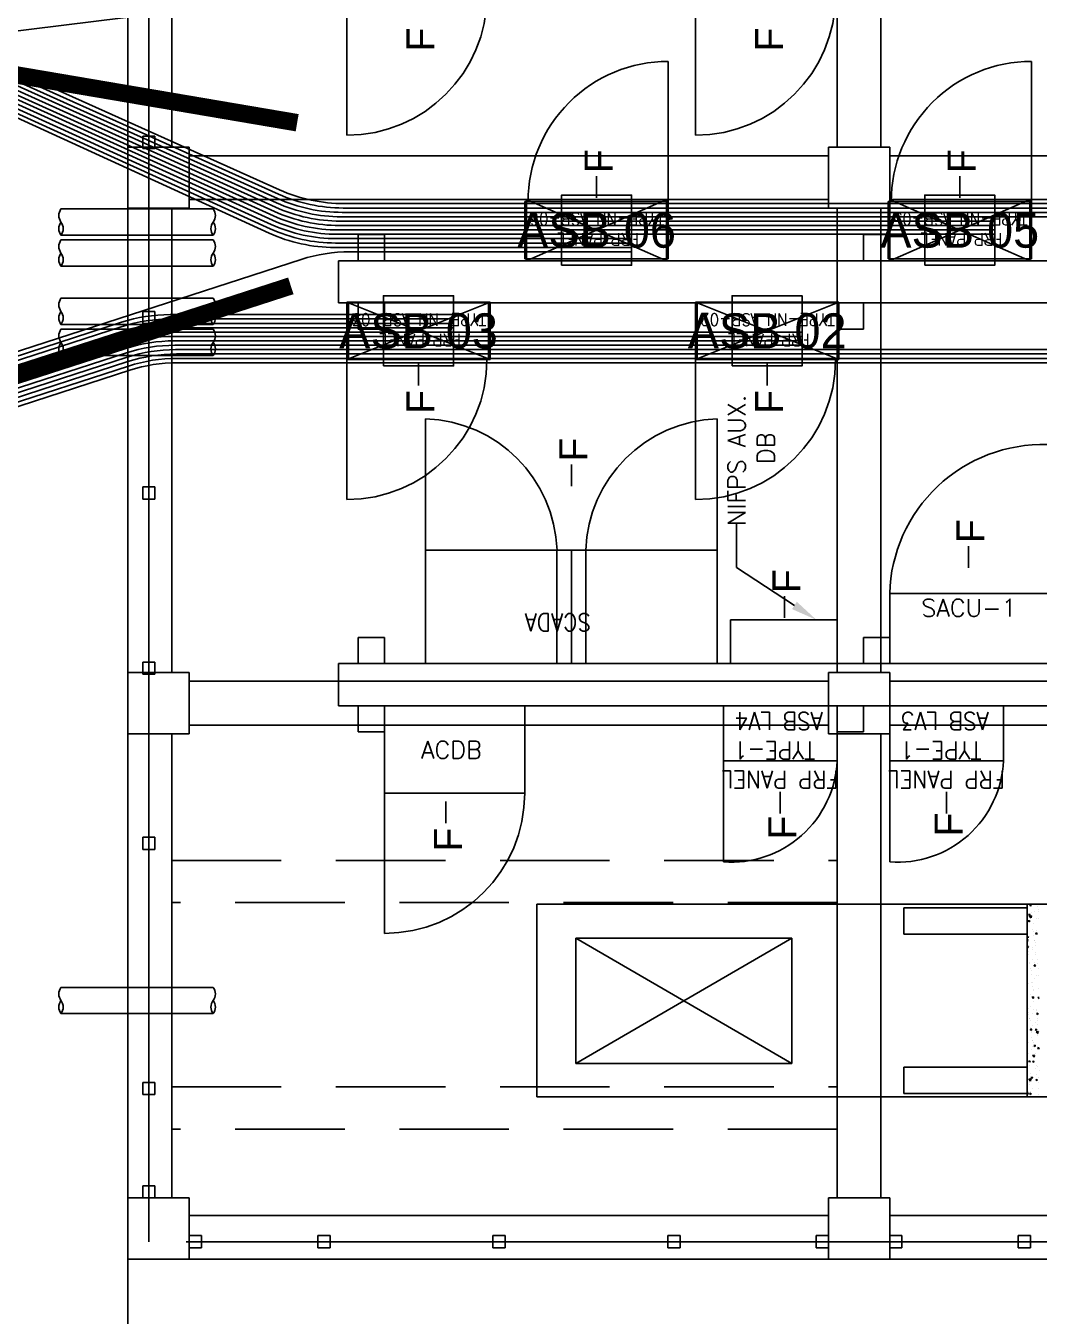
# Model space of a CAD drawing. Header units: metres. Extents: x 531463 to 531851, y 2674174 to 2674494.
# Drawn here: x 531645.23 to 531651.02, y 2674361.52 to 2674368.89 of the extents above; entities that cross this region are included whole.
import ezdxf
from ezdxf.enums import TextEntityAlignment as Align

# ---------------------------------------------------------------- set-up
doc = ezdxf.new("R2010")
doc.units = ezdxf.units.M
doc.header["$MEASUREMENT"] = 0
for name, pattern in [('DASHED', [0.75, 0.5, -0.25]), ('DASHED2', [0.375, 0.25, -0.125]), ('HIDDEN', [0.375, 0.25, -0.125]), ('PHANTOM', [63.5, 31.75, -6.35, 6.35, -6.35, 6.35, -6.35])]:
    doc.linetypes.add(name, pattern=pattern)
for name, color, linetype in [('1', 5, 'Continuous'), ('Excavation', 7, 'Continuous'), ('IDT', 7, 'Continuous'), ('LT Cable(AG) INV to LT Panel BL-03', 2, 'Continuous')]:
    doc.layers.add(name, color=color, linetype=linetype)
doc.styles.add('Arial', font='arial.ttf')
doc.styles.add('RomanS', font='romans.shx')
doc.styles.get("Standard").update_dxf_attribs({"font": 'Adani Regular.ttf'})
doc.linetypes.add('FOUNDATION LAYOUT$0$FENCELINE1', pattern='A,6.35,-2.54,[133,ltypeshp.shx,S=2.54,R=0,X=-2.54,Y=0],-2.54,25.4', length=36.83)

# ---------------------------------------------------------------- blocks, each defined once
blk = doc.blocks.new('ASB')
at = {"layer": '1', "color": 5}
blk.add_lwpolyline([(-0.2, -0.2), (0.2, -0.2), (0.2, 0.2), (-0.2, 0.2)], close=True, dxfattribs=at)
at = {"layer": '1', "color": 7}
blk.add_attdef('ID', text='', height=0.2, dxfattribs=at).set_placement((0, 0), align=Align.MIDDLE_CENTER)
blk = doc.blocks.new('IDT')
at = {"layer": 'IDT', "color": 8}
for p, q in [((25.902, 18.4101), (29.552, 18.4101)), ((28.7481, 18.3453), (28.7481, 18.2753)), ((28.8181, 18.3453), (28.7481, 18.3453)), ((28.8181, 18.2753), (28.8181, 18.3453)), ((29.4822, 18.3453), (29.4822, 18.2753)), ((29.5522, 18.3453), (29.4822, 18.3453)), ((29.552, 18.0601), (29.552, 18.4101)), ((29.552, 18.4101), (29.902, 18.4101)), ((29.5522, 18.2753), (29.5522, 18.3453)), ((29.902, 18.4101), (29.902, 18.0601)), ((29.902, 18.4101), (33.552, 18.4101)), ((29.902, 18.3453), (29.902, 18.2753)), ((29.972, 18.3453), (29.902, 18.3453)), ((29.972, 18.2753), (29.972, 18.3453)), ((30.7481, 18.3453), (30.7481, 18.2753)), ((30.8181, 18.3453), (30.7481, 18.3453)), ((30.8181, 18.2753), (30.8181, 18.3453)), ((31.7481, 18.3453), (31.7481, 18.2753)), ((31.8181, 18.3453), (31.7481, 18.3453)), ((31.8181, 18.2753), (31.8181, 18.3453)), ((32.7481, 18.3453), (32.7481, 18.2753)), ((32.8181, 18.3453), (32.7481, 18.3453)), ((32.8181, 18.2753), (32.8181, 18.3453)), ((33.482, 18.3453), (33.482, 18.2753)), ((33.552, 18.3453), (33.482, 18.3453)), ((33.552, 18.0601), (33.552, 18.4101)), ((33.552, 18.4101), (33.902, 18.4101)), ((33.552, 18.2753), (33.552, 18.3453)), ((33.902, 18.4101), (33.902, 18.0601)), ((28.7481, 18.2753), (28.8181, 18.2753)), ((29.4822, 18.2753), (29.5522, 18.2753)), ((29.902, 18.2753), (29.972, 18.2753)), ((30.7481, 18.2753), (30.8181, 18.2753)), ((31.7481, 18.2753), (31.8181, 18.2753)), ((32.7481, 18.2753), (32.8181, 18.2753)), ((33.482, 18.2753), (33.552, 18.2753)), ((25.902, 18.1601), (29.552, 18.1601)), ((29.902, 18.1601), (33.552, 18.1601)), ((29.902, 18.0601), (29.552, 18.0601)), ((29.602, 15.4101), (29.602, 18.0601)), ((29.852, 15.4101), (29.852, 18.0601)), ((33.902, 18.0601), (33.552, 18.0601)), ((33.652, 15.4101), (33.652, 18.0601)), ((33.7481, 18.0601), (33.7481, 17.9901)), ((33.8181, 18.0601), (33.7481, 18.0601)), ((33.8181, 17.9901), (33.8181, 18.0601)), ((33.902, 15.4101), (33.902, 18.0601)), ((33.7481, 17.9901), (33.8181, 17.9901)), ((27.267, 17.4829), (28.767, 17.4829)), ((28.767, 17.4829), (28.767, 16.3829)), ((33.7481, 17.4703), (33.7481, 17.4003)), ((33.8181, 17.4703), (33.7481, 17.4703)), ((33.8181, 17.4003), (33.8181, 17.4703)), ((33.7481, 17.4003), (33.8181, 17.4003)), ((30.1117, 16.5771), (30.1117, 17.2916)), ((30.1117, 17.2916), (31.3439, 17.2916)), ((31.3439, 16.5771), (30.1117, 17.2916)), ((30.1117, 16.5771), (31.3439, 17.2916)), ((31.3439, 17.2916), (31.3439, 16.5771)), ((31.3439, 16.5771), (30.1117, 16.5771)), ((29.852, 16.4349), (29.852, 15.7954)), ((28.767, 16.3829), (27.267, 16.3829)), ((33.652, 16.1329), (33.652, 16.1329)), ((33.7481, 16.0703), (33.7481, 16.0003)), ((33.8181, 16.0703), (33.7481, 16.0703)), ((33.8181, 16.0003), (33.8181, 16.0703)), ((33.7481, 16.0003), (33.8181, 16.0003)), ((29.552, 15.0601), (29.552, 15.4101)), ((29.552, 15.4101), (29.902, 15.4101)), ((29.702, 15.3997), (29.702, 15.2497)), ((29.852, 15.3997), (29.702, 15.3997)), ((29.852, 15.2497), (29.852, 15.3997)), ((29.902, 15.4101), (29.902, 15.0601)), ((32.4369, 15.3997), (32.4369, 15.2497)), ((32.5869, 15.3997), (32.4369, 15.3997)), ((32.5869, 15.2497), (32.5869, 15.3997)), ((33.552, 15.0601), (33.552, 15.4101)), ((33.552, 15.4101), (33.902, 15.4101)), ((33.902, 15.4101), (33.902, 15.0601)), ((25.902, 15.3601), (29.552, 15.3601)), ((29.902, 15.3601), (33.552, 15.3601)), ((26.802, 15.2497), (32.6992, 15.2497)), ((29.702, 15.2497), (29.852, 15.2497)), ((32.4369, 15.2497), (32.5869, 15.2497)), ((32.6992, 15.2497), (32.6992, 15.0097)), ((25.902, 15.1101), (29.552, 15.1101)), ((29.902, 15.1101), (33.552, 15.1101)), ((29.902, 15.0601), (29.552, 15.0601)), ((29.602, 12.4101), (29.602, 15.0601)), ((29.852, 12.4101), (29.852, 15.0601)), ((33.902, 15.0601), (33.552, 15.0601)), ((33.652, 12.4101), (33.652, 15.0601)), ((33.7481, 15.0703), (33.7481, 15.0003)), ((33.8181, 15.0703), (33.7481, 15.0703)), ((33.8181, 15.0003), (33.8181, 15.0703)), ((33.902, 12.4101), (33.902, 15.0601)), ((32.6992, 15.0097), (26.802, 15.0097)), ((29.552, 15.0097), (29.552, 14.8597)), ((29.702, 15.0097), (29.552, 15.0097)), ((29.702, 14.8597), (29.702, 15.0097)), ((31.2873, 14.3618), (31.2873, 15.0097)), ((31.3698, 14.3618), (31.3698, 15.0097)), ((31.4523, 14.3618), (31.4523, 15.0097)), ((32.4369, 15.0097), (32.4369, 14.8597)), ((32.5869, 15.0097), (32.4369, 15.0097)), ((32.5869, 14.8597), (32.5869, 15.0097)), ((33.7481, 15.0003), (33.8181, 15.0003)), ((29.552, 14.8597), (29.702, 14.8597)), ((32.4369, 14.8597), (32.5869, 14.8597)), ((33.7481, 14.0703), (33.7481, 14.0003)), ((33.8181, 14.0703), (33.7481, 14.0703)), ((33.7481, 14.0003), (33.8181, 14.0003)), ((33.8181, 14.0003), (33.8181, 14.0703)), ((29.843, 13.2732), (30.661, 13.2732)), ((29.843, 12.9462), (29.843, 13.2732)), ((29.852, 12.9497), (29.852, 13.2697)), ((29.852, 13.2697), (30.652, 13.2697)), ((30.652, 13.2697), (29.852, 12.9497)), ((30.652, 12.9497), (29.852, 13.2697)), ((30.652, 13.2697), (30.652, 12.9497)), ((30.661, 13.2732), (30.661, 12.9462)), ((31.8339, 13.2732), (32.6519, 13.2732)), ((31.8339, 12.9462), (31.8339, 13.2732)), ((31.8429, 12.9497), (31.8429, 13.2697)), ((31.8429, 13.2697), (32.6429, 13.2697)), ((31.8429, 12.9497), (32.6429, 13.2697)), ((31.8429, 13.2697), (32.6429, 12.9497)), ((32.6429, 13.2697), (32.6429, 12.9497)), ((32.6519, 13.2732), (32.6519, 12.9462)), ((29.702, 13.0997), (29.702, 12.9497)), ((29.852, 13.0997), (29.702, 13.0997)), ((29.852, 12.9497), (29.852, 13.0997)), ((32.4369, 13.0997), (32.4369, 12.9497)), ((32.5869, 13.0997), (32.4369, 13.0997)), ((32.5869, 12.9497), (32.5869, 13.0997)), ((33.7481, 13.0685), (33.7481, 12.9985)), ((33.8181, 13.0685), (33.7481, 13.0685)), ((33.8181, 12.9985), (33.8181, 13.0685)), ((33.7481, 12.9985), (33.8181, 12.9985)), ((32.6992, 12.9497), (26.802, 12.9497)), ((29.702, 12.9497), (29.852, 12.9497)), ((30.661, 12.9462), (29.843, 12.9462)), ((30.652, 12.9497), (29.852, 12.9497)), ((32.6519, 12.9462), (31.8339, 12.9462)), ((32.6429, 12.9497), (31.8429, 12.9497)), ((32.4369, 12.9497), (32.5869, 12.9497)), ((32.6993, 12.9497), (32.6993, 12.7097)), ((26.802, 12.7097), (32.6992, 12.7097)), ((28.743, 12.6984), (29.561, 12.6984)), ((28.743, 12.3714), (28.743, 12.6984)), ((28.752, 12.3601), (28.752, 12.7097)), ((28.752, 12.7097), (29.552, 12.7097)), ((29.552, 12.7097), (28.752, 12.3601)), ((29.552, 12.3601), (28.752, 12.7097)), ((29.552, 12.7097), (29.552, 12.3601)), ((29.552, 12.7097), (29.552, 12.5597)), ((29.702, 12.7097), (29.552, 12.7097)), ((29.561, 12.6984), (29.561, 12.3714)), ((29.702, 12.5597), (29.702, 12.7097)), ((30.817, 12.6984), (31.635, 12.6984)), ((30.817, 12.3714), (30.817, 12.6984)), ((30.826, 12.3601), (30.826, 12.7097)), ((30.826, 12.7097), (31.626, 12.7097)), ((30.826, 12.3601), (31.626, 12.7097)), ((30.826, 12.7097), (31.626, 12.3601)), ((31.626, 12.7097), (31.626, 12.3601)), ((31.635, 12.6984), (31.635, 12.3714)), ((32.4369, 12.7097), (32.4369, 12.5597)), ((32.5869, 12.7097), (32.4369, 12.7097)), ((32.5869, 12.5597), (32.5869, 12.7097)), ((29.552, 12.5597), (29.702, 12.5597)), ((32.4369, 12.5597), (32.5869, 12.5597)), ((29.552, 12.0601), (29.552, 12.4101)), ((29.552, 12.4101), (29.902, 12.4101)), ((29.902, 12.4101), (29.902, 12.0601)), ((33.552, 12.0601), (33.552, 12.4101)), ((33.552, 12.4101), (33.902, 12.4101)), ((33.902, 12.4101), (33.902, 12.0601)), ((25.902, 12.3601), (29.552, 12.3601)), ((29.561, 12.3714), (28.743, 12.3714)), ((29.552, 12.3601), (28.752, 12.3601)), ((29.902, 12.3601), (33.552, 12.3601)), ((31.635, 12.3714), (30.817, 12.3714)), ((31.626, 12.3601), (30.826, 12.3601)), ((25.902, 12.1101), (29.552, 12.1101)), ((29.902, 12.1101), (33.552, 12.1101)), ((29.902, 12.0601), (29.552, 12.0601)), ((29.602, 9.4101), (29.602, 12.0601)), ((29.852, 9.4101), (29.852, 12.0601)), ((33.902, 12.0601), (33.552, 12.0601)), ((33.652, 9.4101), (33.652, 12.0601)), ((33.7481, 12.0685), (33.7481, 11.9985)), ((33.8181, 12.0685), (33.7481, 12.0685)), ((33.8181, 11.9985), (33.8181, 12.0685)), ((33.902, 9.4101), (33.902, 12.0601)), ((33.7481, 11.9985), (33.8181, 11.9985))]:
    blk.add_line(p, q, dxfattribs=at)
at = {"layer": 'IDT', "color": 8, "linetype": 'DASHED2', "ltscale": 5}
for p, q in [((32.802, 18.4101), (33.902, 18.4101)), ((33.902, 18.4101), (33.902, 17.3101))]:
    blk.add_line(p, q, dxfattribs=at)
at = {"layer": 'IDT', "color": 8, "linetype": 'PHANTOM', "ltscale": 0.25}
for p, q in [((25.6331, 18.3103), (33.7831, 18.3103)), ((33.7831, 18.3103), (33.7831, 9.1603))]:
    blk.add_line(p, q, dxfattribs=at)
at = {"layer": 'IDT', "color": 8, "linetype": 'HIDDEN', "ltscale": 2.5}
for p, q in [((29.852, 17.6665), (33.652, 17.6665)), ((33.652, 17.4265), (29.852, 17.4265)), ((29.852, 16.3729), (33.652, 16.3729)), ((33.652, 16.1329), (29.852, 16.1329))]:
    blk.add_line(p, q, dxfattribs=at)
at = {"layer": 'IDT', "color": 8, "linetype": 'Continuous'}
for p, q in [((28.7046, 17.467), (28.7046, 17.467)), ((28.7423, 17.4815), (28.7423, 17.4815)), ((28.7461, 17.469), (28.7454, 17.4614)), ((28.7454, 17.4616), (28.7533, 17.463)), ((28.7461, 17.469), (28.7534, 17.4629)), ((28.755, 17.4827), (28.755, 17.4827)), ((28.7641, 17.4682), (28.7599, 17.4619)), ((28.7599, 17.4619), (28.767, 17.4595)), ((28.7642, 17.4682), (28.767, 17.4608)), ((28.7017, 17.3992), (28.7017, 17.3992)), ((28.7028, 17.435), (28.7028, 17.435)), ((28.713, 17.3924), (28.7088, 17.3861)), ((28.7131, 17.3924), (28.7165, 17.3835)), ((28.7388, 17.4334), (28.7388, 17.4334)), ((28.7472, 17.3928), (28.7455, 17.3815)), ((28.7465, 17.4497), (28.7465, 17.4497)), ((28.7472, 17.3928), (28.7575, 17.3829)), ((28.7521, 17.4149), (28.7521, 17.4149)), ((28.7528, 17.4016), (28.7528, 17.4016)), ((28.759, 17.4541), (28.759, 17.4541)), ((28.6989, 17.3314), (28.6989, 17.3314)), ((28.7046, 17.3708), (28.7046, 17.3708)), ((28.7088, 17.3861), (28.7164, 17.3835)), ((28.7133, 17.3548), (28.7133, 17.3548)), ((28.7175, 17.323), (28.7175, 17.323)), ((28.7381, 17.3779), (28.7374, 17.3703)), ((28.7374, 17.3705), (28.7454, 17.3719)), ((28.7381, 17.3779), (28.7454, 17.3718)), ((28.7454, 17.3815), (28.7575, 17.3829)), ((28.7469, 17.3692), (28.7469, 17.3692)), ((28.7492, 17.3471), (28.7492, 17.3471)), ((28.7634, 17.3214), (28.7634, 17.3214)), ((28.7663, 17.3739), (28.7663, 17.3739)), ((28.7087, 17.3112), (28.7087, 17.3112)), ((28.7141, 17.3048), (28.7141, 17.3048)), ((28.7231, 17.2396), (28.7231, 17.2396)), ((28.7238, 17.2749), (28.7238, 17.2749)), ((28.7244, 17.246), (28.7365, 17.2474)), ((28.7262, 17.2573), (28.7245, 17.246)), ((28.7262, 17.2572), (28.7365, 17.2473)), ((28.7294, 17.2794), (28.7374, 17.2808)), ((28.7301, 17.2868), (28.7295, 17.2792)), ((28.7301, 17.2868), (28.7374, 17.2807)), ((28.7464, 17.2793), (28.7464, 17.2793)), ((28.754, 17.2857), (28.7497, 17.2794)), ((28.7497, 17.2794), (28.7574, 17.2768)), ((28.754, 17.2857), (28.7574, 17.2768)), ((28.7564, 17.3032), (28.7564, 17.3032)), ((28.7634, 17.3061), (28.7634, 17.3061)), ((28.7028, 17.2099), (28.6986, 17.2036)), ((28.6986, 17.2036), (28.7063, 17.201)), ((28.7029, 17.2099), (28.7063, 17.201)), ((28.7214, 17.2371), (28.7214, 17.2371)), ((28.7222, 17.1957), (28.7215, 17.1881)), ((28.7215, 17.1883), (28.7294, 17.1898)), ((28.7222, 17.1957), (28.7295, 17.1896)), ((28.7312, 17.1754), (28.7312, 17.1754)), ((28.7344, 17.1947), (28.7344, 17.1947)), ((28.7435, 17.2115), (28.7435, 17.2115)), ((28.7577, 17.1705), (28.7577, 17.1705)), ((28.7606, 17.2383), (28.7606, 17.2383)), ((28.7653, 17.238), (28.7653, 17.238)), ((28.6984, 17.111), (28.6984, 17.111)), ((28.7052, 17.1217), (28.7034, 17.1104)), ((28.7034, 17.1104), (28.7155, 17.1118)), ((28.7051, 17.1217), (28.7155, 17.1118)), ((28.7062, 17.1326), (28.7062, 17.1326)), ((28.7142, 17.1046), (28.7135, 17.097)), ((28.7135, 17.0972), (28.7215, 17.0987)), ((28.7142, 17.1046), (28.7215, 17.0985)), ((28.7341, 17.1631), (28.7341, 17.1631)), ((28.7386, 17.1629), (28.7386, 17.1629)), ((28.7438, 17.1032), (28.7395, 17.0969)), ((28.7395, 17.0969), (28.7472, 17.0943)), ((28.7407, 17.1438), (28.7407, 17.1438)), ((28.7407, 17.1095), (28.7407, 17.1095)), ((28.7439, 17.1032), (28.7473, 17.0943)), ((28.7449, 17.1148), (28.7449, 17.1148)), ((28.7548, 17.1027), (28.7548, 17.1027)), ((28.7054, 17.068), (28.7054, 17.068)), ((28.7074, 17.0458), (28.7074, 17.0458)), ((28.7096, 17.0362), (28.7096, 17.0362)), ((28.7189, 17.0586), (28.7189, 17.0586)), ((28.7378, 17.076), (28.7378, 17.076)), ((28.7468, 17.089), (28.7468, 17.089)), ((28.7497, 17.0443), (28.7497, 17.0443)), ((28.752, 17.0349), (28.752, 17.0349)), ((28.7555, 17.0346), (28.7555, 17.0346)), ((28.7062, 17.0135), (28.7055, 17.006)), ((28.7055, 17.0061), (28.7135, 17.0076)), ((28.7062, 17.0135), (28.7135, 17.0074)), ((28.7155, 16.9817), (28.7155, 16.9817)), ((28.7159, 16.9881), (28.7159, 16.9881)), ((28.7316, 16.9845), (28.7316, 16.9845)), ((28.7349, 17.0082), (28.7349, 17.0082)), ((28.7491, 16.9671), (28.7491, 16.9671)), ((28.7578, 16.9801), (28.7578, 16.9801)), ((28.7595, 17.0149), (28.7595, 17.0149)), ((28.7597, 17.0028), (28.7597, 17.0028)), ((28.766, 16.9547), (28.766, 16.9547)), ((28.6976, 16.915), (28.7055, 16.9165)), ((28.6982, 16.9225), (28.7055, 16.9163)), ((28.725, 16.9157), (28.725, 16.9157)), ((28.7265, 16.9079), (28.7265, 16.9079)), ((28.7292, 16.8726), (28.7292, 16.8726)), ((28.7336, 16.9207), (28.7294, 16.9144)), ((28.7294, 16.9144), (28.737, 16.9118)), ((28.7306, 16.8761), (28.7306, 16.8761)), ((28.7321, 16.9404), (28.7321, 16.9404)), ((28.7337, 16.9207), (28.7371, 16.9118)), ((28.7443, 16.9104), (28.7443, 16.9104)), ((28.7463, 16.8993), (28.7463, 16.8993)), ((28.6999, 16.8619), (28.6999, 16.8619)), ((28.7263, 16.8048), (28.7263, 16.8048)), ((28.734, 16.8505), (28.734, 16.8505)), ((28.737, 16.828), (28.737, 16.828)), ((28.7434, 16.8316), (28.7434, 16.8316)), ((28.7571, 16.8364), (28.7571, 16.8364)), ((28.6998, 16.7879), (28.6998, 16.7879)), ((28.7016, 16.7494), (28.7016, 16.7494)), ((28.7126, 16.7879), (28.7126, 16.7879)), ((28.7235, 16.7382), (28.7192, 16.7318)), ((28.7192, 16.7318), (28.7269, 16.7293)), ((28.7235, 16.7381), (28.7269, 16.7292)), ((28.7235, 16.737), (28.7235, 16.737)), ((28.7405, 16.7638), (28.7405, 16.7638)), ((28.7421, 16.7863), (28.7421, 16.7863)), ((28.7475, 16.7478), (28.7475, 16.7478)), ((28.708, 16.7013), (28.708, 16.7013)), ((28.7094, 16.7219), (28.7094, 16.7219)), ((28.7183, 16.6567), (28.7183, 16.6567)), ((28.7206, 16.6692), (28.7206, 16.6692)), ((28.7253, 16.7138), (28.7253, 16.7138)), ((28.7377, 16.696), (28.7377, 16.696)), ((28.7516, 16.7204), (28.7516, 16.7204)), ((28.7517, 16.716), (28.7517, 16.716)), ((28.758, 16.6679), (28.758, 16.6679)), ((28.7606, 16.6552), (28.7606, 16.6552)), ((28.7177, 16.6014), (28.7177, 16.6014)), ((28.7185, 16.6211), (28.7185, 16.6211)), ((28.7227, 16.5893), (28.7227, 16.5893)), ((28.7264, 16.5926), (28.7264, 16.5926)), ((28.7348, 16.6282), (28.7348, 16.6282)), ((28.738, 16.6397), (28.738, 16.6397)), ((28.7644, 16.6315), (28.7602, 16.6251)), ((28.7602, 16.6251), (28.767, 16.6228)), ((28.764, 16.5851), (28.767, 16.5855)), ((28.7658, 16.5964), (28.7641, 16.5851)), ((28.7645, 16.6314), (28.767, 16.6248)), ((28.7658, 16.5964), (28.767, 16.5952)), ((28.7133, 16.5556), (28.709, 16.5493)), ((28.709, 16.5493), (28.7167, 16.5468)), ((28.7133, 16.5556), (28.7168, 16.5467)), ((28.7149, 16.5336), (28.7149, 16.5336)), ((28.729, 16.5412), (28.729, 16.5412)), ((28.7319, 16.5604), (28.7319, 16.5604)), ((28.7359, 16.5266), (28.7359, 16.5266)), ((28.7508, 16.5657), (28.7508, 16.5657)), ((28.7619, 16.5757), (28.7612, 16.5681)), ((28.7612, 16.5683), (28.767, 16.5693)), ((28.7619, 16.5757), (28.767, 16.5714)), ((28.7026, 16.4629), (28.7026, 16.4629)), ((28.712, 16.4658), (28.712, 16.4658)), ((28.7291, 16.4926), (28.7291, 16.4926)), ((28.7396, 16.461), (28.7396, 16.461)), ((28.743, 16.4496), (28.7551, 16.451)), ((28.7448, 16.4609), (28.7431, 16.4496)), ((28.7438, 16.4292), (28.7438, 16.4292)), ((28.7448, 16.4608), (28.7551, 16.4509)), ((28.7449, 16.4614), (28.7449, 16.4614)), ((28.7543, 16.4489), (28.75, 16.4426)), ((28.75, 16.4426), (28.7577, 16.44)), ((28.7532, 16.4772), (28.7612, 16.4786)), ((28.7539, 16.4846), (28.7533, 16.477)), ((28.7539, 16.4846), (28.7612, 16.4785)), ((28.7543, 16.4489), (28.7577, 16.44)), ((28.7635, 16.4916), (28.7635, 16.4916)), ((28.7, 16.4145), (28.7, 16.4145)), ((28.7004, 16.4228), (28.7004, 16.4228)), ((28.7091, 16.398), (28.7091, 16.398)), ((28.7107, 16.3988), (28.7107, 16.3988)), ((28.7262, 16.4248), (28.7262, 16.4248)), ((28.746, 16.3935), (28.7453, 16.3859)), ((28.7453, 16.3861), (28.7532, 16.3876)), ((28.746, 16.3935), (28.7533, 16.3874)), ((28.7501, 16.3811), (28.7501, 16.3811)), ((28.753, 16.3973), (28.753, 16.3973))]:
    blk.add_line(p, q, dxfattribs=at)
at = {"layer": 'IDT', "color": 7}
for p, q in [((29.4722, 17.4629), (28.767, 17.4629)), ((28.767, 17.4629), (28.767, 17.3133)), ((29.4722, 17.3133), (29.4722, 17.4629)), ((28.767, 17.3133), (29.4722, 17.3133)), ((28.767, 16.4038), (28.767, 16.5533)), ((28.767, 16.5533), (29.4722, 16.5533)), ((29.4722, 16.5533), (29.4722, 16.4038)), ((29.4722, 16.4038), (28.767, 16.4038)), ((32.0863, 15.8484), (32.0863, 15.9209)), ((29.227, 15.7932), (29.227, 15.8658)), ((30.177, 15.7932), (30.177, 15.8657)), ((32.0863, 15.7973), (32.0863, 15.8484)), ((29.227, 15.7421), (29.227, 15.7932)), ((30.177, 15.7421), (30.177, 15.7932)), ((31.6365, 15.7486), (32.4369, 15.7497)), ((31.6365, 15.2497), (31.6365, 15.7486)), ((32.4369, 15.7497), (32.4369, 15.2497)), ((28.902, 15.5637), (29.552, 15.5637)), ((28.902, 15.2497), (28.902, 15.5637)), ((29.552, 15.5637), (29.552, 15.2497)), ((29.852, 15.5637), (30.502, 15.5637)), ((29.852, 15.2497), (29.852, 15.5637)), ((30.502, 15.5637), (30.502, 15.2497)), ((29.552, 15.2497), (28.902, 15.2497)), ((30.502, 15.2497), (29.852, 15.2497)), ((32.4369, 15.2497), (31.6365, 15.2497)), ((29.552, 15.0097), (28.652, 15.0097)), ((29.552, 14.6097), (29.552, 15.0097)), ((29.852, 15.0097), (30.462, 15.0097)), ((29.852, 14.7597), (29.852, 15.0097)), ((30.462, 15.0097), (30.462, 14.7597)), ((30.5375, 15.0097), (32.202, 15.0097)), ((30.5375, 14.3618), (30.5375, 15.0097)), ((32.202, 15.0097), (32.202, 14.3618)), ((30.462, 14.7597), (29.852, 14.7597)), ((30.1529, 14.748), (30.1529, 14.6969)), ((30.1529, 14.6969), (30.1529, 14.6243)), ((28.652, 14.6097), (29.552, 14.6097)), ((29.102, 14.4621), (29.102, 14.4109)), ((29.102, 14.4109), (29.102, 14.3384)), ((32.202, 14.3618), (30.5375, 14.3618)), ((31.3698, 13.9969), (31.3698, 13.9457)), ((31.3698, 13.9457), (31.3698, 13.8732)), ((30.252, 13.3493), (30.252, 13.4218)), ((32.2429, 13.3493), (32.2429, 13.4218)), ((30.252, 13.2982), (30.252, 13.3493)), ((32.2429, 13.2982), (32.2429, 13.3493)), ((29.843, 13.2732), (30.661, 13.2732)), ((29.843, 12.9462), (29.843, 13.2732)), ((30.661, 13.2732), (30.661, 12.9462)), ((31.8339, 13.2732), (32.6519, 13.2732)), ((31.8339, 12.9462), (31.8339, 13.2732)), ((32.6519, 13.2732), (32.6519, 12.9462)), ((30.661, 12.9462), (29.843, 12.9462)), ((32.6519, 12.9462), (31.8339, 12.9462)), ((28.743, 12.6984), (29.561, 12.6984)), ((28.743, 12.3714), (28.743, 12.6984)), ((29.561, 12.6984), (29.561, 12.3714)), ((30.817, 12.6984), (31.635, 12.6984)), ((30.817, 12.3714), (30.817, 12.6984)), ((31.635, 12.6984), (31.635, 12.3714)), ((29.561, 12.3714), (28.743, 12.3714)), ((29.152, 12.3497), (29.152, 12.2985)), ((31.635, 12.3714), (30.817, 12.3714)), ((31.226, 12.3497), (31.226, 12.2985)), ((29.152, 12.2985), (29.152, 12.226)), ((31.226, 12.2985), (31.226, 12.226))]:
    blk.add_line(p, q, dxfattribs=at)
at = {"layer": 'IDT', "color": 124}
for p, q in [((34.2845, 17.0079), (33.4155, 17.0079)), ((33.4155, 17.0079), (34.2845, 17.0079)), ((33.4155, 16.8579), (34.2845, 16.8579)), ((34.2845, 16.8579), (33.4155, 16.8579)), ((34.2845, 13.2505), (33.4155, 13.2505)), ((33.4155, 13.2505), (34.2845, 13.2505)), ((33.4155, 13.1005), (34.2845, 13.1005)), ((34.2845, 13.1005), (33.4155, 13.1005)), ((34.2845, 13.0734), (33.4155, 13.0734)), ((33.4155, 13.0734), (34.2845, 13.0734)), ((33.4155, 12.9234), (34.2845, 12.9234)), ((34.2845, 12.9234), (33.4155, 12.9234)), ((34.2845, 12.7409), (33.4155, 12.7409)), ((33.4155, 12.7409), (34.2845, 12.7409)), ((33.4155, 12.5909), (34.2845, 12.5909)), ((34.2845, 12.5909), (33.4155, 12.5909)), ((34.2845, 12.5638), (33.4155, 12.5638)), ((33.4155, 12.5638), (34.2845, 12.5638)), ((33.4155, 12.4138), (34.2845, 12.4138)), ((34.2845, 12.4138), (33.4155, 12.4138))]:
    blk.add_line(p, q, dxfattribs=at)
at = {"layer": 'IDT', "color": 8, "linetype": 'DASHED', "ltscale": 5}
for p, q in [((32.4365, 16.5497), (32.4365, 15.7497)), ((29.552, 15.5637), (29.552, 16.1417)), ((30.502, 15.5637), (30.502, 16.1417)), ((32.3927, 15.7497), (31.6365, 15.7497)), ((32.4365, 15.7497), (32.3927, 15.7497)), ((28.652, 14.6097), (29.552, 14.6097)), ((30.5375, 13.6118), (30.5375, 14.3618)), ((32.202, 13.6118), (32.202, 14.3618)), ((30.661, 14.0732), (30.661, 13.2732)), ((32.6519, 14.0732), (32.6519, 13.2732)), ((30.5375, 13.6118), (30.5375, 13.6118)), ((32.202, 13.6118), (32.202, 13.6118)), ((30.6172, 13.2732), (29.861, 13.2732)), ((30.661, 13.2732), (30.6172, 13.2732)), ((32.6081, 13.2732), (31.8519, 13.2732)), ((32.6519, 13.2732), (32.6081, 13.2732)), ((28.743, 11.5714), (28.743, 12.3714)), ((28.743, 12.3714), (28.7869, 12.3714)), ((28.7869, 12.3714), (29.543, 12.3714)), ((30.817, 11.5714), (30.817, 12.3714)), ((30.817, 12.3714), (30.8609, 12.3714)), ((30.8609, 12.3714), (31.617, 12.3714)), ((30.661, 11.9932), (30.661, 11.1932)), ((32.6519, 11.9932), (32.6519, 11.1932))]:
    blk.add_line(p, q, dxfattribs=at)
at = {"layer": 'IDT', "color": 8, "linetype": 'ByBlock', "lineweight": -2, "ltscale": 0.1}
for p, q in [((30.096, 14.6774), (30.426, 14.4611)), ((30.426, 14.4611), (30.426, 14.2072))]:
    blk.add_line(p, q, dxfattribs=at)
at = {"layer": 'IDT', "color": 7, "linetype": 'FOUNDATION LAYOUT$0$FENCELINE1', "ltscale": 0.01}
blk.add_lwpolyline([(33.902, 18.4101), (33.9018, 22.4854), (21.4107, 22.4854)], dxfattribs=at)
at = {"layer": 'IDT', "color": 8}
blk.add_lwpolyline([(31.567, 17.4829), (31.567, 16.3829), (28.767, 16.3829), (28.767, 17.4829)], close=True, dxfattribs=at)
at = {"layer": 'IDT', "color": 124}
for centre, start, end in [((33.4653, 16.9704), 143.02764, 216.97236), ((33.3657, 16.9704), 323.02764, 36.97236), ((34.3344, 16.9704), 143.02764, 216.97236), ((34.2347, 16.9704), 323.02764, 36.97236), ((33.4653, 16.8954), 143.02764, 216.97236), ((34.2347, 16.8954), 323.02764, 36.97236), ((33.4653, 13.213), 143.02764, 216.97236), ((33.3657, 13.213), 323.02764, 36.97236), ((34.3344, 13.213), 143.02764, 216.97236), ((34.2347, 13.213), 323.02764, 36.97236), ((33.4653, 13.138), 143.02764, 216.97236), ((34.2347, 13.138), 323.02764, 36.97236), ((33.4653, 13.0359), 143.02764, 216.97236), ((33.3657, 13.0359), 323.02764, 36.97236), ((34.3344, 13.0359), 143.02764, 216.97236), ((34.2347, 13.0359), 323.02764, 36.97236), ((33.4653, 12.9609), 143.02764, 216.97236), ((34.2347, 12.9609), 323.02764, 36.97236), ((33.4653, 12.7034), 143.02764, 216.97236), ((33.3657, 12.7034), 323.02764, 36.97236), ((34.3344, 12.7034), 143.02764, 216.97236), ((34.2347, 12.7034), 323.02764, 36.97236), ((33.4653, 12.6284), 143.02764, 216.97236), ((34.2347, 12.6284), 323.02764, 36.97236), ((33.4653, 12.5263), 143.02764, 216.97236), ((33.3657, 12.5263), 323.02764, 36.97236), ((34.3344, 12.5263), 143.02764, 216.97236), ((34.2347, 12.5263), 323.02764, 36.97236), ((33.4653, 12.4513), 143.02764, 216.97236), ((34.2347, 12.4513), 323.02764, 36.97236)]:
    blk.add_arc(centre, 0.0624, start, end, dxfattribs=at)
at = {"layer": 'IDT', "color": 8, "linetype": 'DASHED', "ltscale": 5}
for centre, radius, start, end in [((32.4365, 15.7497), 0.8, 90, 180), ((29.5075, 15.5373), 0.606, 85.7856, 177.50336), ((30.4575, 15.5373), 0.606, 85.7856, 177.50336), ((28.6771, 14.6339), 0.8753, 268.36148, 358.41918), ((30.512, 14.3876), 0.7761, 271.87815, 358.10123), ((29.6994, 14.7411), 1.4413, 344.74337, 344.78968), ((32.2275, 14.3876), 0.7761, 181.89877, 268.12185), ((30.661, 13.2732), 0.8, 90, 180), ((32.6519, 13.2732), 0.8, 90, 180), ((28.743, 12.3714), 0.8, 270, 0), ((30.817, 12.3714), 0.8, 270, 0), ((30.661, 11.1932), 0.8, 90, 180), ((32.6519, 11.1932), 0.8, 90, 180)]:
    blk.add_arc(centre, radius, start, end, dxfattribs=at)
at = {"layer": 'IDT', "color": 8, "ltscale": 0.1}
blk.add_solid([(30.0823, 14.6565), (29.9705, 14.7597), (30.1097, 14.6983)], dxfattribs=at)
at = {"layer": 'IDT', "color": 7, "style": 'Arial'}
for p in [(31.9951, 16.0827), (30.0858, 16.0139), (29.1358, 15.9961), (30.0617, 14.6072), (29.0108, 14.3212), (31.2786, 13.856), (30.1608, 13.5836), (32.1517, 13.5836), (29.0608, 12.2089), (31.1348, 12.2089), (30.1608, 11.5145), (32.1517, 11.5145)]:
    blk.add_text('F', height=0.16, rotation=270, dxfattribs=at).set_placement(p)
at = {"layer": 'IDT', "color": 7, "style": 'RomanS', "width": 0.9}
for s, height, p in [('FRP PANEL', 0.1, (28.8934, 15.6209)), ('FRP PANEL', 0.1, (29.8434, 15.6209)), ('TYPE-1', 0.1, (29.0282, 15.4542)), ('TYPE-1', 0.1, (29.9782, 15.4542)), ('ASB LV3', 0.1, (28.9864, 15.2876)), ('ASB LV4', 0.1, (29.9342, 15.2876)), ('SCADA', 0.1, (31.2586, 14.724)), ('FRP PANEL', 0.07, (30.0088, 13.1269)), ('FRP PANEL', 0.07, (31.9997, 13.1269)), ('TYPE-NN ASB-02', 0.07, (29.8647, 13.0102)), ('TYPE-NN ASB-03', 0.07, (31.8556, 13.0102)), ('FRP PANEL', 0.07, (28.9088, 12.5521)), ('FRP PANEL', 0.07, (30.9828, 12.5521)), ('TYPE-NN ASB-05', 0.07, (28.7647, 12.4354)), ('TYPE-NN ASB-06', 0.07, (30.8387, 12.4354))]:
    blk.add_text(s, height=height, dxfattribs=at).set_placement(p)
at = {"layer": 'IDT', "color": 7, "ltscale": 0.1, "style": 'RomanS'}
for s, p in [('ACDB', (32.2286, 15.5521)), ('SACU-1', (29.3715, 14.7409))]:
    blk.add_text(s, height=0.1, rotation=180, dxfattribs=at).set_placement(p)
at = {"layer": 'IDT', "color": 8, "style": 'RomanS'}
for s, p in [('NIFPS AUX.', (30.376, 14.2243)), (' DB', (30.2093, 13.9386))]:
    blk.add_text(s, height=0.1, rotation=270, dxfattribs=at).set_placement(p)

msp = doc.modelspace()

# ---------------------------------------------------------------- linework, layer by layer
at = {"layer": 'Excavation', "color": 3, "const_width": 0.1}
for points in [[(531646.7835, 2674368.3374), (531644.7983, 2674368.6751), (531637.8733, 2674368.6751), (531637.8733, 2674338.1903)], [(531646.7473, 2674367.4061), (531644.7983, 2674366.7751), (531640.7233, 2674366.7751), (531640.7233, 2674338.1903)]]:
    msp.add_lwpolyline(points, dxfattribs=at)
at = {"layer": 'LT Cable(AG) INV to LT Panel BL-03', "color": 2}
for points in [[(531651.8243, 2674369.0302), (531646.6082, 2674369.0302, 0.030682), (531646.4981, 2674369.0235), (531644.7418, 2674368.8069, -0.030682), (531644.6316, 2674368.8001), (531638.6483, 2674368.8001, 0.414214), (531637.7483, 2674367.9001), (531637.7483, 2674338.2239, 0.021647), (531637.7517, 2674338.146), (531637.7949, 2674337.6476, -0.021647), (531637.7983, 2674337.5698), (531637.7983, 2674322.405, -0.414214), (531636.8983, 2674321.505), (531594.7736, 2674321.5525, -0.414214), (531593.8736, 2674322.4525), (531593.8736, 2674322.7753)], [(531652.7083, 2674367.8756), (531647.0514, 2674367.8756, -0.105798), (531646.6831, 2674367.9544), (531644.8817, 2674368.7624, 0.042157), (531644.7307, 2674368.7751), (531638.6733, 2674368.7751, 0.414214), (531637.7733, 2674367.8751), (531637.7733, 2674338.2249, 0.021647), (531637.7767, 2674338.1471), (531637.8199, 2674337.6487, -0.021647), (531637.8233, 2674337.5709), (531637.8233, 2674322.38, -0.414214), (531636.9233, 2674321.48), (531529.9896, 2674321.48, -0.414214), (531529.0896, 2674322.38), (531529.0896, 2674322.7278)], [(531652.7083, 2674367.8506), (531647.0461, 2674367.8506, -0.105966), (531646.6772, 2674367.9297), (531644.8796, 2674368.7374, 0.042157), (531644.7286, 2674368.7501), (531638.6983, 2674368.7501, 0.414214), (531637.7983, 2674367.8501), (531637.7983, 2674338.226, 0.021647), (531637.8017, 2674338.1482), (531637.8449, 2674337.6498, -0.021647), (531637.8483, 2674337.572), (531637.8483, 2674299.855, -0.414214), (531636.9483, 2674298.955), (531627.1656, 2674298.955, -0.414214), (531626.2656, 2674299.855), (531626.2656, 2674300.2278)], [(531652.7083, 2674367.8256), (531647.0407, 2674367.8256, -0.106135), (531646.6713, 2674367.9049), (531644.8774, 2674368.7124, 0.042157), (531644.7265, 2674368.7251), (531638.7233, 2674368.7251, 0.414214), (531637.8233, 2674367.8251), (531637.8233, 2674338.2271, 0.021647), (531637.8267, 2674338.1493), (531637.8699, 2674337.6509, -0.021647), (531637.8733, 2674337.573), (531637.8733, 2674299.83, -0.414214), (531636.9733, 2674298.93), (531529.9896, 2674298.93, -0.414214), (531529.0896, 2674299.83), (531529.0896, 2674300.2278)], [(531650.7673, 2674367.7756), (531647.0301, 2674367.7756, -0.106475), (531646.6596, 2674367.8554), (531644.8732, 2674368.6624, 0.042157), (531644.7223, 2674368.6751), (531638.7733, 2674368.6751, 0.414214), (531637.8733, 2674367.7751), (531637.8733, 2674338.2293, 0.021647), (531637.8767, 2674338.1514), (531637.9199, 2674337.653, -0.021647), (531637.9233, 2674337.5752), (531637.9233, 2674269.78, -0.414214), (531637.0233, 2674268.88), (531529.9896, 2674268.88, -0.414214), (531529.0896, 2674269.78), (531529.0896, 2674270.2278)], [(531652.7083, 2674367.8006), (531647.0354, 2674367.8006, -0.106305), (531646.6655, 2674367.8802), (531644.8753, 2674368.6874, 0.042157), (531644.7244, 2674368.7001), (531638.7483, 2674368.7001, 0.414214), (531637.8483, 2674367.8001), (531637.8483, 2674338.2282, 0.021647), (531637.8517, 2674338.1504), (531637.8949, 2674337.6519, -0.021647), (531637.8983, 2674337.5741), (531637.8983, 2674269.805, -0.414214), (531636.9983, 2674268.905), (531627.1656, 2674268.905, -0.414214), (531626.2656, 2674269.805), (531626.2656, 2674270.2278)], [(531650.7673, 2674367.7256), (531647.0194, 2674367.7256, -0.106819), (531646.6478, 2674367.8059), (531644.869, 2674368.6124, 0.042157), (531644.718, 2674368.6251), (531638.8233, 2674368.6251, 0.414214), (531637.9233, 2674367.7251), (531637.9233, 2674338.2314, 0.021647), (531637.9267, 2674338.1536), (531637.9699, 2674337.6552, -0.021647), (531637.9733, 2674337.5774), (531637.9733, 2674247.23, -0.414214), (531637.0733, 2674246.33), (531529.9896, 2674246.33, -0.414214), (531529.0896, 2674247.23), (531529.0896, 2674247.7278)], [(531650.7673, 2674367.7506), (531647.0248, 2674367.7506, -0.106647), (531646.6537, 2674367.8307), (531644.8711, 2674368.6374, 0.042157), (531644.7202, 2674368.6501), (531638.7983, 2674368.6501, 0.414214), (531637.8983, 2674367.7501), (531637.8983, 2674338.2303, 0.021647), (531637.9017, 2674338.1525), (531637.9449, 2674337.6541, -0.021647), (531637.9483, 2674337.5763), (531637.9483, 2674247.255, -0.414214), (531637.0483, 2674246.355), (531627.1656, 2674246.355, -0.414214), (531626.2656, 2674247.255), (531626.2656, 2674247.7278)], [(531650.7673, 2674367.7006), (531647.0141, 2674367.7006, -0.106992), (531646.6419, 2674367.7812), (531644.8669, 2674368.5874, 0.042157), (531644.7159, 2674368.6001), (531638.8483, 2674368.6001, 0.414214), (531637.9483, 2674367.7001), (531637.9483, 2674338.2325, 0.021647), (531637.9517, 2674338.1547), (531637.9949, 2674337.6563, -0.021647), (531637.9983, 2674337.5784), (531637.9983, 2674217.205, -0.414214), (531637.0983, 2674216.305), (531627.1656, 2674216.305, -0.414214), (531626.2656, 2674217.205), (531626.2656, 2674217.7278)], [(531648.6933, 2674367.6756), (531647.0087, 2674367.6756, -0.107167), (531646.6359, 2674367.7564), (531644.8648, 2674368.5624, 0.042157), (531644.7138, 2674368.5751), (531638.8733, 2674368.5751, 0.414214), (531637.9733, 2674367.6751), (531637.9733, 2674338.2336, 0.021647), (531637.9767, 2674338.1558), (531638.0199, 2674337.6574, -0.021647), (531638.0233, 2674337.5795), (531638.0233, 2674217.18, -0.414214), (531637.1233, 2674216.28), (531529.9896, 2674216.28, -0.414214), (531529.0896, 2674217.18), (531529.0896, 2674217.7278)], [(531648.6933, 2674367.6256), (531646.998, 2674367.6256, -0.107518), (531646.6241, 2674367.7069), (531644.8606, 2674368.5124, 0.042157), (531644.7096, 2674368.5251), (531638.9233, 2674368.5251, 0.414214), (531638.0233, 2674367.6251), (531638.0233, 2674338.2358, 0.021647), (531638.0267, 2674338.1579), (531638.0699, 2674337.6595, -0.021647), (531638.0733, 2674337.5817), (531638.0733, 2674187.13, -0.414214), (531637.1733, 2674186.23), (531529.9896, 2674186.23, -0.414214), (531529.0896, 2674187.13), (531529.0896, 2674187.7278)], [(531648.6933, 2674367.6506), (531647.0033, 2674367.6506, -0.107342), (531646.63, 2674367.7317), (531644.8627, 2674368.5374, 0.042157), (531644.7117, 2674368.5501), (531638.8983, 2674368.5501, 0.414214), (531637.9983, 2674367.6501), (531637.9983, 2674338.2347, 0.021647), (531638.0017, 2674338.1569), (531638.0449, 2674337.6584, -0.021647), (531638.0483, 2674337.5806), (531638.0483, 2674187.155, -0.414214), (531637.1483, 2674186.255), (531627.1656, 2674186.255, -0.414214), (531626.2656, 2674187.155), (531626.2656, 2674187.7278)], [(531648.6933, 2674367.6006), (531647.0843, 2674367.6006, 0.078431), (531646.8071, 2674367.5569), (531644.9137, 2674366.9439, -0.078431), (531644.6365, 2674366.9001), (531641.4983, 2674366.9001, 0.414214), (531640.5983, 2674366.0001), (531640.5983, 2674338.3363, 0.093355), (531640.66, 2674338.0088), (531640.7616, 2674337.7485, -0.093355), (531640.8233, 2674337.4211), (531640.8233, 2674187.155, 0.414214), (531641.7233, 2674186.255), (531783.949, 2674186.255, 0.414214), (531784.849, 2674187.155), (531784.849, 2674187.7278)]]:
    msp.add_lwpolyline(points, format="xyb", dxfattribs=at)
at = {"layer": 'LT Cable(AG) INV to LT Panel BL-03', "color": 5}
for points in [[(531647.6764, 2674367.2421), (531646.058, 2674367.2421, 0.078431), (531645.7808, 2674367.1983), (531644.9176, 2674366.9189, -0.078431), (531644.6404, 2674366.8751), (531641.5233, 2674366.8751, 0.414214), (531640.6233, 2674365.9751), (531640.6233, 2674338.341, 0.093355), (531640.685, 2674338.0135), (531640.7866, 2674337.7532, -0.093355), (531640.8483, 2674337.4258), (531640.8483, 2674187.18, 0.414214), (531641.7483, 2674186.28), (531686.773, 2674186.28, 0.414214), (531687.673, 2674187.18), (531687.673, 2674187.7278)], [(531647.6764, 2674367.2171), (531646.0619, 2674367.2171, 0.078431), (531645.7848, 2674367.1733), (531644.9216, 2674366.8939, -0.078431), (531644.6444, 2674366.8501), (531641.5483, 2674366.8501, 0.414214), (531640.6483, 2674365.9501), (531640.6483, 2674338.3457, 0.093355), (531640.71, 2674338.0183), (531640.8116, 2674337.758, -0.093355), (531640.8733, 2674337.4305), (531640.8733, 2674217.205, 0.414214), (531641.7733, 2674216.305), (531783.949, 2674216.305, 0.414214), (531784.849, 2674217.205), (531784.849, 2674217.7278)], [(531647.6764, 2674367.1921), (531646.0659, 2674367.1921, 0.078431), (531645.7887, 2674367.1483), (531644.9255, 2674366.8689, -0.078431), (531644.6483, 2674366.8251), (531641.5733, 2674366.8251, 0.414214), (531640.6733, 2674365.9251), (531640.6733, 2674338.3504, 0.093355), (531640.735, 2674338.023), (531640.8366, 2674337.7627, -0.093355), (531640.8983, 2674337.4352), (531640.8983, 2674217.23, 0.414214), (531641.7983, 2674216.33), (531686.773, 2674216.33, 0.414214), (531687.673, 2674217.23), (531687.673, 2674217.7278)], [(531647.6764, 2674367.1671), (531646.0698, 2674367.1671, 0.078431), (531645.7926, 2674367.1233), (531644.9295, 2674366.8439, -0.078431), (531644.6523, 2674366.8001), (531641.5983, 2674366.8001, 0.414214), (531640.6983, 2674365.9001), (531640.6983, 2674338.3551, 0.093355), (531640.76, 2674338.0277), (531640.8616, 2674337.7674, -0.093355), (531640.9233, 2674337.44), (531640.9233, 2674247.255, 0.414214), (531641.8233, 2674246.355), (531783.949, 2674246.355, 0.414214), (531784.849, 2674247.255), (531784.849, 2674247.7278)], [(531649.6673, 2674367.1421), (531646.0738, 2674367.1421, 0.078431), (531645.7966, 2674367.0983), (531644.9334, 2674366.8189, -0.078431), (531644.6562, 2674366.7751), (531641.6233, 2674366.7751, 0.414214), (531640.7233, 2674365.8751), (531640.7233, 2674338.3598, 0.093355), (531640.785, 2674338.0324), (531640.8866, 2674337.7721, -0.093355), (531640.9483, 2674337.4447), (531640.9483, 2674247.28, 0.414214), (531641.8483, 2674246.38), (531686.773, 2674246.38, 0.414214), (531687.673, 2674247.28), (531687.673, 2674247.7278)], [(531649.6673, 2674367.1171), (531646.0777, 2674367.1171, 0.078431), (531645.8005, 2674367.0733), (531644.9374, 2674366.7939, -0.078431), (531644.6602, 2674366.7501), (531641.6483, 2674366.7501, 0.414214), (531640.7483, 2674365.8501), (531640.7483, 2674338.3645, 0.093355), (531640.81, 2674338.0371), (531640.9116, 2674337.7768, -0.093355), (531640.9733, 2674337.4494), (531640.9733, 2674269.805, 0.414214), (531641.8733, 2674268.905), (531783.949, 2674268.905, 0.414214), (531784.849, 2674269.805), (531784.849, 2674270.2278)], [(531649.6673, 2674367.0921), (531646.0817, 2674367.0921, 0.078431), (531645.8045, 2674367.0483), (531644.9413, 2674366.7689, -0.078431), (531644.6641, 2674366.7251), (531641.6733, 2674366.7251, 0.414214), (531640.7733, 2674365.8251), (531640.7733, 2674338.3692, 0.093355), (531640.835, 2674338.0418), (531640.9366, 2674337.7815, -0.093355), (531640.9983, 2674337.4541), (531640.9983, 2674269.83, 0.414214), (531641.8983, 2674268.93), (531686.773, 2674268.93, 0.414214), (531687.673, 2674269.83), (531687.673, 2674270.2278)], [(531649.6673, 2674367.0671), (531646.0856, 2674367.0671, 0.078431), (531645.8084, 2674367.0233), (531644.9453, 2674366.7439, -0.078431), (531644.6681, 2674366.7001), (531641.6983, 2674366.7001, 0.414214), (531640.7983, 2674365.8001), (531640.7983, 2674338.3739, 0.093355), (531640.86, 2674338.0465), (531640.9616, 2674337.7862, -0.093355), (531641.0233, 2674337.4588), (531641.0233, 2674299.855, 0.414214), (531641.9233, 2674298.955), (531783.949, 2674298.955, 0.414214), (531784.849, 2674299.855), (531784.849, 2674300.2278)], [(531651.8243, 2674367.0421), (531646.0896, 2674367.0421, 0.078431), (531645.8124, 2674366.9983), (531644.9492, 2674366.7189, -0.078431), (531644.672, 2674366.6751), (531641.7233, 2674366.6751, 0.414214), (531640.8233, 2674365.7751), (531640.8233, 2674338.3786, 0.093355), (531640.885, 2674338.0512), (531640.9866, 2674337.7909, -0.093355), (531641.0483, 2674337.4635), (531641.0483, 2674299.88, 0.414214), (531641.9483, 2674298.98), (531686.773, 2674298.98, 0.414214), (531687.673, 2674299.88), (531687.673, 2674300.2278)], [(531651.8243, 2674367.0171), (531646.0935, 2674367.0171, 0.078431), (531645.8163, 2674366.9733), (531644.9532, 2674366.6939, -0.078431), (531644.676, 2674366.6501), (531641.7483, 2674366.6501, 0.414214), (531640.8483, 2674365.7501), (531640.8483, 2674338.3833, 0.093355), (531640.91, 2674338.0559), (531641.0116, 2674337.7956, -0.093355), (531641.0733, 2674337.4682), (531641.0733, 2674322.405, 0.414214), (531641.9733, 2674321.505), (531783.949, 2674321.505, 0.414214), (531784.849, 2674322.405), (531784.849, 2674322.7278)], [(531651.8243, 2674366.9921), (531646.0975, 2674366.9921, 0.078431), (531645.8203, 2674366.9483), (531644.9571, 2674366.6689, -0.078431), (531644.6799, 2674366.6251), (531641.7733, 2674366.6251, 0.414214), (531640.8733, 2674365.7251), (531640.8733, 2674338.3881, 0.093355), (531640.935, 2674338.0606), (531641.0366, 2674337.8003, -0.093355), (531641.0983, 2674337.4729), (531641.0983, 2674322.43, 0.414214), (531641.9983, 2674321.53), (531719.165, 2674321.5775, 0.414214), (531720.065, 2674322.4775), (531720.065, 2674322.7753)], [(531651.8243, 2674366.9671), (531646.0975, 2674366.9671, 0.078431), (531645.828, 2674366.9245), (531644.9648, 2674366.6451, -0.078431), (531644.6799, 2674366.6001), (531641.7733, 2674366.6001, 0.414214), (531640.8983, 2674365.7251), (531640.8983, 2674338.3881, 0.093355), (531640.9582, 2674338.0697), (531641.0599, 2674337.8094, -0.093355), (531641.1233, 2674337.4729), (531641.1233, 2674322.43, 0.414214), (531641.9983, 2674321.555), (531654.381, 2674321.6025, 0.414214), (531655.256, 2674322.4775), (531655.256, 2674322.7753)]]:
    msp.add_lwpolyline(points, format="xyb", dxfattribs=at)

# ---------------------------------------------------------------- block references
at = {"layer": '1'}
for p, values in [((531648.4933, 2674367.7239), {'ID': 'ASB 06'}), ((531650.5673, 2674367.724), {'ID': 'ASB 05'}), ((531647.4764, 2674367.1492), {'ID': 'ASB 03'}), ((531649.4673, 2674367.1492), {'ID': 'ASB 02'})]:
    msp.add_blockref('ASB', p, dxfattribs=at).add_auto_attribs(values)
at = {"layer": 'IDT', "color": 8, "rotation": 180}
msp.add_blockref('IDT', (531679.7193, 2674380.2589), dxfattribs=at)

doc.saveas('drawing.dxf')
